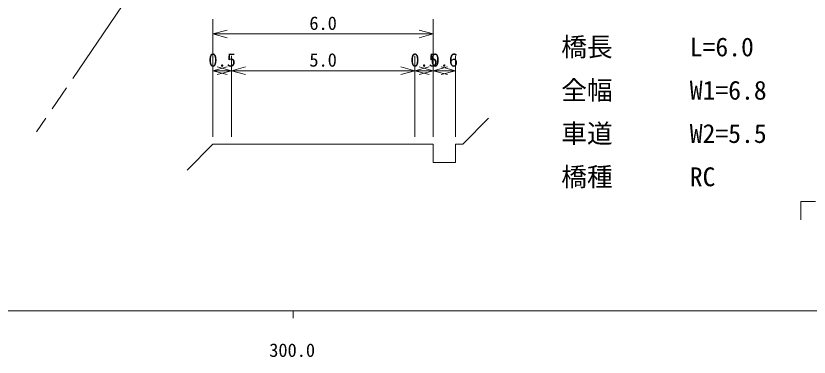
# Model space of a CAD drawing. Units: millimetres, scale not verified, with parts at other scales. Extents: x 40000 to 680000, y 20000 to 380000.
# Drawn here: x 330225 to 438240, y 198715 to 245151 of the extents above; entities that cross this region are included whole.
import ezdxf
from ezdxf.enums import TextEntityAlignment as Align

# ---------------------------------------------------------------- set-up
doc = ezdxf.new("R2010")
doc.units = ezdxf.units.MM
doc.header["$LTSCALE"] = 1000
doc.linetypes.add('CHAIN', pattern=[18.5, 12, -1.5, 3.5, -1.5])
for name, color, linetype, lineweight in [('M-BMK', 2, 'CHAIN', 13), ('M-STR-HTXT', 7, 'Continuous', 13), ('M-TTL-BAND', 7, 'Continuous', 13)]:
    doc.layers.add(name, color=color, linetype=linetype, lineweight=lineweight)
doc.styles.add('ＭＳ ゴシック', font='')
doc.styles.get('ＭＳ ゴシック').set_extended_font_data('MS Gothic')

msp = doc.modelspace()

# ---------------------------------------------------------------- linework, layer by layer
at = {"layer": 'M-BMK'}
msp.add_line((355141, 261816), (333035, 229384), dxfattribs=at)
at = {"layer": 'M-STR-HTXT'}
for p, q in [((357065, 228693), (357065, 244693)), ((387065, 228693), (387065, 244693)), ((358997, 243210), (357065, 242693)), ((387065, 242693), (385133, 243210)), ((357065, 242693), (387065, 242693)), ((357065, 242693), (358997, 242175)), ((385133, 242175), (387065, 242693)), ((359565, 228693), (359565, 239693)), ((384565, 228693), (384565, 239693)), ((390065, 228693), (390065, 239693)), ((358997, 238210), (357065, 237693)), ((357065, 237693), (359565, 237693)), ((357065, 237693), (358997, 237175)), ((359565, 237693), (357633, 238210)), ((357633, 237175), (359565, 237693)), ((361497, 238210), (359565, 237693)), ((359565, 237693), (384565, 237693)), ((359565, 237693), (361497, 237175)), ((384565, 237693), (382633, 238210)), ((382633, 237175), (384565, 237693)), ((386497, 238210), (384565, 237693)), ((384565, 237693), (387065, 237693)), ((384565, 237693), (386497, 237175)), ((387065, 237693), (385133, 238210)), ((385133, 237175), (387065, 237693)), ((388997, 238210), (387065, 237693)), ((387065, 237693), (390065, 237693)), ((387065, 237693), (388997, 237175)), ((390065, 237693), (388133, 238210)), ((388133, 237175), (390065, 237693)), ((391065, 227693), (394601, 231228)), ((357065, 227693), (353529, 224157)), ((357065, 227693), (359565, 227693)), ((359565, 227693), (384565, 227693)), ((384565, 227693), (387065, 227693)), ((387065, 227693), (387065, 225193)), ((390065, 225193), (390065, 227693)), ((390065, 227693), (391065, 227693)), ((387065, 225193), (390065, 225193)), ((437123, 219895), (439123, 219895)), ((437123, 219895), (437123, 217395))]:
    msp.add_line(p, q, dxfattribs=at)
at = {"layer": 'M-TTL-BAND'}
for p, q in [((40000, 205000), (579000, 205000)), ((368000, 205000), (368000, 204000))]:
    msp.add_line(p, q, dxfattribs=at)

# ---------------------------------------------------------------- texts
at = {"layer": 'M-STR-HTXT', "style": 'ＭＳ ゴシック'}
for s, height, p in [('6.0', 1833, (370190, 242693)), ('橋長\u3000\u3000\u3000L=6.0', 2566, (404484, 238872)), ('0.5', 1833, (356440, 237693)), ('5.0', 1833, (370190, 237693)), ('0.5', 1833, (383940, 237693)), ('0.6', 1833, (386690, 237693)), ('全幅\u3000\u3000\u3000W1=6.8', 2566, (404484, 232981)), ('車道\u3000\u3000\u3000W2=5.5', 2566, (404484, 227090)), ('橋種\u3000\u3000\u3000RC', 2566, (404484, 221199))]:
    msp.add_text(s, height=height, dxfattribs=at).set_placement(p, align=Align.BOTTOM_LEFT)
at = {"layer": 'M-TTL-BAND', "style": 'ＭＳ ゴシック'}
msp.add_text('300.0', height=1833, dxfattribs=at).set_placement((367844, 198195), align=Align.BOTTOM_CENTER)

doc.saveas('drawing.dxf')
